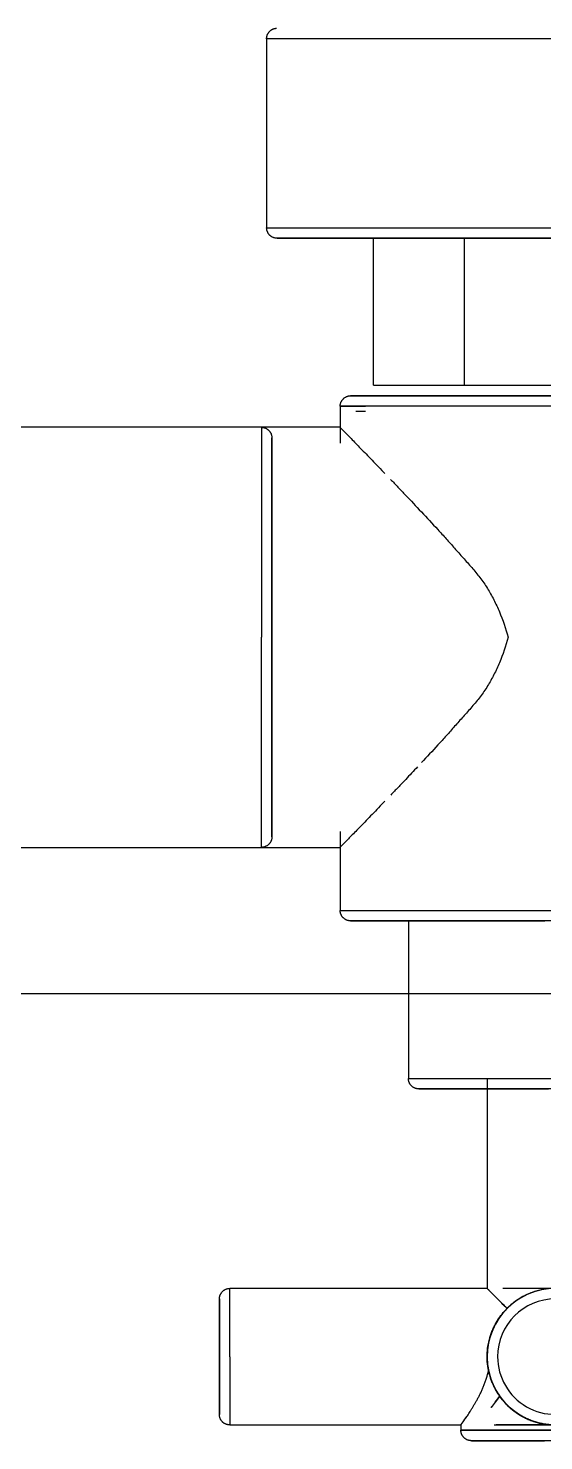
# Model space of a CAD drawing. Header units: millimetres. Extents: x 173236 to 801264, y -94969 to 615039.
# Drawn here: x 643142.3 to 643191.4, y 171518.8 to 171653.3 of the extents above; entities that cross this region are included whole.
import ezdxf

# ---------------------------------------------------------------- set-up
doc = ezdxf.new("R2010")
doc.units = ezdxf.units.MM
doc.header["$MEASUREMENT"] = 0
for name, color, linetype in [('VOX-A-ANNO-GRID-LINE', 254, 'Continuous'), ('VOX-A-ELEV-1-NEAR', 130, 'Continuous'), ('VOX-I- FURN-LAYOUT', 93, 'Continuous')]:
    doc.layers.add(name, color=color, linetype=linetype)

# ---------------------------------------------------------------- blocks, each defined once
blk = doc.blocks.new('dd')
at = {"layer": 'VOX-A-ANNO-GRID-LINE', "transparency": 33554610}
blk.add_line((725773.87, 159771.32), (698032.95, 159771.32), dxfattribs=at)
blk = doc.blocks.new('Shower_columns_15486 - Xref_5A9743C00 - Torture_dwg_K_LINK-1495419-First Floor')
for p, q in [((2.1457, -1.4961), (0.8071, -1.4961)), ((0.8071, -3.0709), (2.1457, -3.0709))]:
    blk.add_line(p, q)
for points, knots in [([(2.1457, -1.4961), (2.1457, -1.4966), (2.15, -1.5014), (2.1654, -1.5163), (2.1832, -1.5343), (2.199, -1.551), (2.2173, -1.5699), (2.2375, -1.5905), (2.2595, -1.613), (2.2832, -1.6377), (2.3014, -1.6568), (2.3115, -1.6673), (2.3129, -1.6688)], [0, 0, 0, 0, 0.0714286, 0.1428571, 0.1785714, 0.2142857, 0.25, 0.2857143, 0.3214286, 0.3571429, 0.3928571, 0.3988353, 0.3988353, 0.3988353, 0.3988353]), ([(2.335, -1.6917), (2.344, -1.701), (2.3624, -1.72), (2.4003, -1.7601), (2.43, -1.7917), (2.4502, -1.8132)], [0.4285714, 0.4285714, 0.4285714, 0.4285714, 0.4642857, 0.5, 0.5714286, 0.5714286, 0.5714286, 0.5714286]), ([(2.4502, -1.8132), (2.4705, -1.8348), (2.5015, -1.8678), (2.538, -1.9081), (2.559, -1.9315), (2.5746, -1.9494), (2.5904, -1.9673), (2.612, -1.9912), (2.6392, -2.0215), (2.6653, -2.053), (2.6845, -2.0794), (2.6979, -2.0999), (2.7102, -2.121), (2.7258, -2.1499), (2.7503, -2.2022), (2.7668, -2.2501), (2.7756, -2.2835)], [0.5714286, 0.5714286, 0.5714286, 0.5714286, 0.6428571, 0.6785714, 0.6964286, 0.7142857, 0.7321429, 0.75, 0.7857143, 0.8214286, 0.8392857, 0.8571429, 0.875, 0.8928571, 0.9285714, 1, 1, 1, 1]), ([(2.7756, -2.2835), (2.7669, -2.3165), (2.7507, -2.3641), (2.7263, -2.4162), (2.7108, -2.445), (2.6986, -2.4661), (2.6852, -2.4866), (2.666, -2.513), (2.6398, -2.5446), (2.6126, -2.575), (2.5909, -2.599), (2.5751, -2.617), (2.5595, -2.6348), (2.5385, -2.6583), (2.502, -2.6986), (2.4709, -2.7317), (2.4507, -2.7532)], [0, 0, 0, 0, 0.0714286, 0.1071429, 0.125, 0.1428571, 0.1607143, 0.1785714, 0.2142857, 0.25, 0.2678571, 0.2857143, 0.3035714, 0.3214286, 0.3571429, 0.4285714, 0.4285714, 0.4285714, 0.4285714]), ([(2.4363, -2.7686), (2.4211, -2.7848), (2.3963, -2.8112), (2.3628, -2.8465), (2.3444, -2.8655), (2.3354, -2.8749)], [0.4456102, 0.4456102, 0.4456102, 0.4456102, 0.5, 0.5357143, 0.5714286, 0.5714286, 0.5714286, 0.5714286]), ([(2.3136, -2.8974), (2.312, -2.8991), (2.3018, -2.9097), (2.2835, -2.9289), (2.2598, -2.9537), (2.2378, -2.9762), (2.2175, -2.9968), (2.1992, -3.0158), (2.1833, -3.0324), (2.1655, -3.0505), (2.1501, -3.0655), (2.1457, -3.0703), (2.1457, -3.0709)], [0.6007011, 0.6007011, 0.6007011, 0.6007011, 0.6071429, 0.6428571, 0.6785714, 0.7142857, 0.75, 0.7857143, 0.8214286, 0.8571429, 0.9285714, 1, 1, 1, 1])]:
    blk.add_open_spline(points, degree=3, knots=knots)
blk = doc.blocks.new('Shower_columns_15486 - Xref_5A9743C00 - Torture_dwg_D_FIXED-1495421-First Floor')
for p, q in [((1.8504, 0.7874), (0.7874, 0.7874)), ((1.8504, 0.7874), (1.8504, 0)), ((1.8898, 0), (1.8898, 0.748)), ((1.8898, 0), (1.8898, -0.748)), ((1.8504, -0.7874), (1.8504, 0)), ((0.3937, -0.7874), (1.8504, -0.7874))]:
    blk.add_line(p, q)
at = {"flags": 128}
for points in [[(1.8504, 0.7874), (1.852, 0.7874), (1.8535, 0.7873), (1.8551, 0.7871), (1.8567, 0.7869), (1.8582, 0.7866), (1.8598, 0.7863), (1.8613, 0.7859), (1.8628, 0.7854), (1.8643, 0.7849), (1.8657, 0.7843), (1.8672, 0.7837), (1.8686, 0.783), (1.87, 0.7822), (1.8713, 0.7814), (1.8726, 0.7805), (1.8739, 0.7796), (1.8751, 0.7786), (1.8764, 0.7776), (1.8775, 0.7766), (1.8786, 0.7755), (1.8797, 0.7743), (1.8807, 0.7731), (1.8817, 0.7719), (1.8826, 0.7706), (1.8835, 0.7693), (1.8843, 0.768), (1.8851, 0.7666), (1.8858, 0.7652), (1.8865, 0.7638), (1.8871, 0.7623), (1.8876, 0.7608), (1.8881, 0.7593), (1.8885, 0.7578), (1.8889, 0.7563), (1.8892, 0.7547), (1.8894, 0.7532), (1.8896, 0.7516), (1.8897, 0.75), (1.8898, 0.7485), (1.8898, 0.748)], [(1.8898, 0), (1.8898, 0.0299), (1.8898, 0.0598), (1.8898, 0.0895), (1.8898, 0.1192), (1.8898, 0.1486), (1.8898, 0.1778), (1.8898, 0.2067), (1.8898, 0.2353), (1.8898, 0.2635), (1.8898, 0.2913), (1.8898, 0.3186), (1.8898, 0.3454), (1.8898, 0.3717), (1.8898, 0.3973), (1.8898, 0.4224), (1.8898, 0.4467), (1.8898, 0.4704), (1.8898, 0.4932), (1.8898, 0.5153), (1.8898, 0.5366), (1.8898, 0.557), (1.8898, 0.5765), (1.8898, 0.5951), (1.8898, 0.6128), (1.8898, 0.6294), (1.8898, 0.6451), (1.8898, 0.6597), (1.8898, 0.6733), (1.8898, 0.6858), (1.8898, 0.6972), (1.8898, 0.7075), (1.8898, 0.7166), (1.8898, 0.7246), (1.8898, 0.7315), (1.8898, 0.7371), (1.8898, 0.7416), (1.8898, 0.745), (1.8898, 0.7471), (1.8898, 0.748)], [(1.8898, 0.748), (1.8898, 0.7474), (1.8898, 0.7456), (1.8898, 0.7427), (1.8898, 0.7385), (1.8898, 0.7331), (1.8898, 0.7266), (1.8898, 0.7189), (1.8898, 0.7101), (1.8898, 0.7001), (1.8898, 0.689), (1.8898, 0.6768), (1.8898, 0.6635), (1.8898, 0.6492), (1.8898, 0.6338), (1.8898, 0.6174), (1.8898, 0.6), (1.8898, 0.5816), (1.8898, 0.5624), (1.8898, 0.5422), (1.8898, 0.5212), (1.8898, 0.4993), (1.8898, 0.4766), (1.8898, 0.4532), (1.8898, 0.429), (1.8898, 0.4042), (1.8898, 0.3787), (1.8898, 0.3526), (1.8898, 0.3259), (1.8898, 0.2987), (1.8898, 0.2711), (1.8898, 0.243), (1.8898, 0.2145), (1.8898, 0.1856), (1.8898, 0.1565), (1.8898, 0.1271), (1.8898, 0.0976), (1.8898, 0.0678), (1.8898, 0.038), (1.8898, 0.0081), (1.8898, 0)], [(1.8898, 0), (1.8898, -0.0299), (1.8898, -0.0598), (1.8898, -0.0895), (1.8898, -0.1192), (1.8898, -0.1486), (1.8898, -0.1778), (1.8898, -0.2067), (1.8898, -0.2353), (1.8898, -0.2635), (1.8898, -0.2913), (1.8898, -0.3186), (1.8898, -0.3454), (1.8898, -0.3717), (1.8898, -0.3973), (1.8898, -0.4224), (1.8898, -0.4467), (1.8898, -0.4704), (1.8898, -0.4932), (1.8898, -0.5153), (1.8898, -0.5366), (1.8898, -0.557), (1.8898, -0.5765), (1.8898, -0.5951), (1.8898, -0.6128), (1.8898, -0.6294), (1.8898, -0.6451), (1.8898, -0.6597), (1.8898, -0.6733), (1.8898, -0.6858), (1.8898, -0.6972), (1.8898, -0.7075), (1.8898, -0.7166), (1.8898, -0.7246), (1.8898, -0.7315), (1.8898, -0.7371), (1.8898, -0.7416), (1.8898, -0.745), (1.8898, -0.7471), (1.8898, -0.748)], [(1.8898, -0.748), (1.8898, -0.7474), (1.8898, -0.7456), (1.8898, -0.7427), (1.8898, -0.7385), (1.8898, -0.7331), (1.8898, -0.7266), (1.8898, -0.7189), (1.8898, -0.7101), (1.8898, -0.7001), (1.8898, -0.689), (1.8898, -0.6768), (1.8898, -0.6635), (1.8898, -0.6492), (1.8898, -0.6338), (1.8898, -0.6174), (1.8898, -0.6), (1.8898, -0.5816), (1.8898, -0.5624), (1.8898, -0.5422), (1.8898, -0.5212), (1.8898, -0.4993), (1.8898, -0.4766), (1.8898, -0.4532), (1.8898, -0.429), (1.8898, -0.4042), (1.8898, -0.3787), (1.8898, -0.3526), (1.8898, -0.3259), (1.8898, -0.2987), (1.8898, -0.2711), (1.8898, -0.243), (1.8898, -0.2145), (1.8898, -0.1856), (1.8898, -0.1565), (1.8898, -0.1271), (1.8898, -0.0976), (1.8898, -0.0678), (1.8898, -0.038), (1.8898, -0.0081), (1.8898, 0)], [(1.8898, -0.748), (1.8897, -0.7496), (1.8896, -0.7512), (1.8895, -0.7527), (1.8893, -0.7543), (1.889, -0.7559), (1.8886, -0.7574), (1.8882, -0.7589), (1.8878, -0.7604), (1.8872, -0.7619), (1.8867, -0.7634), (1.886, -0.7648), (1.8853, -0.7662), (1.8846, -0.7676), (1.8838, -0.7689), (1.8829, -0.7703), (1.882, -0.7715), (1.881, -0.7728), (1.88, -0.774), (1.8789, -0.7752), (1.8778, -0.7763), (1.8767, -0.7773), (1.8755, -0.7784), (1.8742, -0.7794), (1.873, -0.7803), (1.8717, -0.7812), (1.8703, -0.782), (1.8689, -0.7828), (1.8675, -0.7835), (1.8661, -0.7841), (1.8647, -0.7847), (1.8632, -0.7853), (1.8617, -0.7857), (1.8602, -0.7862), (1.8586, -0.7865), (1.8571, -0.7868), (1.8555, -0.7871), (1.854, -0.7872), (1.8524, -0.7874), (1.8508, -0.7874), (1.8504, -0.7874)]]:
    blk.add_lwpolyline(points, dxfattribs=at)
blk = doc.blocks.new('Shower_columns_15486 - Xref_5A9743C00 - Torture_dwg_J_VALVE RIGHT-1495423-First Floor')
for p, q in [((-1.0827, -0.0394), (-1.0827, -0.748)), ((0, -0.0394), (-1.0827, -0.0394)), ((-1.0827, -0.748), (0, -0.748)), ((-0.7052, -0.7874), (-0.9922, -0.7874)), ((0, -0.7874), (-0.9922, -0.7874)), ((-0.6819, -1.3386), (-0.6819, -0.7874)), ((-0.6132, -0.7874), (-0.6819, -0.7874)), ((-0.341, -1.3386), (-0.341, -0.7874)), ((0.3008, -0.7874), (-0.3066, -0.7874)), ((-0.6819, -1.3386), (-0.341, -1.3386)), ((-0.341, -1.3386), (0.341, -1.3386)), ((-0.8071, -1.4173), (-0.8071, -1.5551)), ((-0.8071, -1.4173), (-0.7118, -1.4173)), ((0, -1.4173), (-0.8071, -1.4173)), ((-0.7677, -1.378), (0, -1.378)), ((-0.3383, -1.378), (-0.3937, -1.378)), ((0.3937, -1.378), (-0.3937, -1.378)), ((-0.7115, -1.437), (-0.748, -1.437)), ((-0.7115, -1.437), (-0.748, -1.437)), ((-0.8071, -3.0118), (-0.8071, -3.3071)), ((-0.8071, -3.3071), (0, -3.3071)), ((0, -3.3465), (-0.7677, -3.3465)), ((-0.5512, -3.3465), (-0.5512, -3.937)), ((0.5512, -3.3465), (-0.5512, -3.3465)), ((-0.5512, -3.937), (0, -3.937)), ((-0.2559, -3.937), (-0.2559, -4.7244)), ((0, -3.9764), (-0.5118, -3.9764)), ((-0.2559, -3.9764), (-0.1603, -3.9764)), ((-1.2598, -4.9803), (-1.2598, -4.7638)), ((-1.2598, -4.9803), (-1.2598, -4.7638)), ((-0.2559, -4.7244), (-1.2205, -4.7244)), ((-1.2205, -4.9803), (-1.2205, -4.7244)), ((0, -4.7244), (-0.1969, -4.7244)), ((-1.2598, -5.1678), (-1.2598, -4.9803)), ((-1.2598, -5.1678), (-1.2598, -4.9803)), ((-1.2205, -4.9803), (-1.2205, -5.2362)), ((-1.2205, -5.2362), (-0.3543, -5.2362)), ((-0.3543, -5.2362), (-0.3543, -5.2559)), ((-0.2289, -5.2362), (0, -5.2362)), ((-0.2088, -5.2362), (0, -5.2362)), ((-0.2088, -5.2362), (0, -5.2362)), ((0, -5.2559), (-0.3543, -5.2559)), ((-0.3543, -5.2559), (0, -5.2559)), ((0, -5.2953), (-0.2728, -5.2953)), ((0, -5.2953), (-0.2728, -5.2953))]:
    blk.add_line(p, q)
at = {"flags": 128}
for points in [[(-1.0827, -0.0394), (-1.0826, -0.0378), (-1.0826, -0.0362), (-1.0824, -0.0347), (-1.0822, -0.0331), (-1.0819, -0.0315), (-1.0815, -0.03), (-1.0811, -0.0285), (-1.0807, -0.027), (-1.0802, -0.0255), (-1.0796, -0.024), (-1.0789, -0.0226), (-1.0782, -0.0212), (-1.0775, -0.0198), (-1.0767, -0.0185), (-1.0758, -0.0171), (-1.0749, -0.0159), (-1.0739, -0.0146), (-1.0729, -0.0134), (-1.0718, -0.0122), (-1.0707, -0.0111), (-1.0696, -0.0101), (-1.0684, -0.009), (-1.0672, -0.008), (-1.0659, -0.0071), (-1.0646, -0.0062), (-1.0632, -0.0054), (-1.0619, -0.0046), (-1.0605, -0.0039), (-1.059, -0.0033), (-1.0576, -0.0027), (-1.0561, -0.0021), (-1.0546, -0.0017), (-1.0531, -0.0012), (-1.0515, -0.0009), (-1.05, -0.0006), (-1.0484, -0.0003), (-1.0469, -0.0002), (-1.0453, -0.0001)], [(-1.0433, -0.7874), (-1.0449, -0.7874), (-1.0465, -0.7873), (-1.048, -0.7871), (-1.0496, -0.7869), (-1.0511, -0.7866), (-1.0527, -0.7863), (-1.0542, -0.7859), (-1.0557, -0.7854), (-1.0572, -0.7849), (-1.0586, -0.7843), (-1.0601, -0.7837), (-1.0615, -0.783), (-1.0629, -0.7822), (-1.0642, -0.7814), (-1.0655, -0.7805), (-1.0668, -0.7796), (-1.0681, -0.7786), (-1.0693, -0.7776), (-1.0704, -0.7766), (-1.0715, -0.7755), (-1.0726, -0.7743), (-1.0737, -0.7731), (-1.0746, -0.7719), (-1.0756, -0.7706), (-1.0764, -0.7693), (-1.0773, -0.768), (-1.078, -0.7666), (-1.0787, -0.7652), (-1.0794, -0.7638), (-1.08, -0.7623), (-1.0805, -0.7608), (-1.081, -0.7593), (-1.0814, -0.7578), (-1.0818, -0.7563), (-1.0821, -0.7547), (-1.0823, -0.7532), (-1.0825, -0.7516), (-1.0826, -0.75), (-1.0827, -0.7485), (-1.0827, -0.748)], [(-1.0433, -0.7874), (-1.0425, -0.7874), (-1.04, -0.7874), (-1.0358, -0.7874), (-1.03, -0.7874), (-1.0225, -0.7874), (-1.0134, -0.7874), (-1.0027, -0.7874), (-0.9903, -0.7874), (-0.9764, -0.7874), (-0.9609, -0.7874), (-0.9439, -0.7874), (-0.9254, -0.7874), (-0.9054, -0.7874), (-0.8839, -0.7874), (-0.8611, -0.7874), (-0.8368, -0.7874), (-0.8112, -0.7874), (-0.7844, -0.7874), (-0.7562, -0.7874), (-0.7269, -0.7874), (-0.6964, -0.7874), (-0.6647, -0.7874), (-0.6321, -0.7874), (-0.5984, -0.7874), (-0.5637, -0.7874), (-0.5281, -0.7874), (-0.4917, -0.7874), (-0.4546, -0.7874), (-0.4166, -0.7874), (-0.3781, -0.7874), (-0.3389, -0.7874), (-0.2991, -0.7874), (-0.2589, -0.7874), (-0.2183, -0.7874), (-0.1773, -0.7874), (-0.1361, -0.7874), (-0.0946, -0.7874), (-0.053, -0.7874), (-0.0113, -0.7874)], [(-0.6879, -0.7874), (-0.7188, -0.7874), (-0.7484, -0.7874), (-0.7769, -0.7874), (-0.8041, -0.7874), (-0.8301, -0.7874), (-0.8547, -0.7874), (-0.8779, -0.7874), (-0.8998, -0.7874), (-0.9202, -0.7874), (-0.9391, -0.7874), (-0.9565, -0.7874), (-0.9724, -0.7874), (-0.9867, -0.7874), (-0.9995, -0.7874), (-1.0107, -0.7874), (-1.0202, -0.7874), (-1.0281, -0.7874), (-1.0344, -0.7874), (-1.039, -0.7874), (-1.042, -0.7874), (-1.0432, -0.7874)], [(-0.8071, -1.4173), (-0.8071, -1.4157), (-0.807, -1.4142), (-0.8068, -1.4126), (-0.8066, -1.4111), (-0.8063, -1.4095), (-0.806, -1.408), (-0.8056, -1.4064), (-0.8051, -1.4049), (-0.8046, -1.4035), (-0.804, -1.402), (-0.8033, -1.4006), (-0.8026, -1.3991), (-0.8019, -1.3978), (-0.8011, -1.3964), (-0.8002, -1.3951), (-0.7993, -1.3938), (-0.7983, -1.3926), (-0.7973, -1.3914), (-0.7963, -1.3902), (-0.7951, -1.3891), (-0.794, -1.388), (-0.7928, -1.387), (-0.7916, -1.386), (-0.7903, -1.3851), (-0.789, -1.3842), (-0.7876, -1.3834), (-0.7863, -1.3826), (-0.7849, -1.3819), (-0.7834, -1.3812), (-0.782, -1.3806), (-0.7805, -1.3801), (-0.779, -1.3796), (-0.7775, -1.3792), (-0.776, -1.3788), (-0.7744, -1.3785), (-0.7729, -1.3783), (-0.7713, -1.3781), (-0.7697, -1.378), (-0.7681, -1.378), (-0.7677, -1.378)], [(-0.0307, -1.378), (-0.0614, -1.378), (-0.0919, -1.378), (-0.1223, -1.378), (-0.1525, -1.378), (-0.1825, -1.378), (-0.2122, -1.378), (-0.2415, -1.378), (-0.2704, -1.378), (-0.299, -1.378), (-0.327, -1.378), (-0.3545, -1.378), (-0.3815, -1.378), (-0.4078, -1.378), (-0.4335, -1.378), (-0.4585, -1.378), (-0.4827, -1.378), (-0.5062, -1.378), (-0.5289, -1.378), (-0.5507, -1.378), (-0.5717, -1.378), (-0.5917, -1.378), (-0.6108, -1.378), (-0.6289, -1.378), (-0.646, -1.378), (-0.6621, -1.378), (-0.6771, -1.378), (-0.691, -1.378), (-0.7038, -1.378), (-0.7155, -1.378), (-0.7261, -1.378), (-0.7355, -1.378), (-0.7437, -1.378), (-0.7507, -1.378), (-0.7565, -1.378), (-0.7612, -1.378), (-0.7646, -1.378), (-0.7667, -1.378), (-0.7677, -1.378)], [(-0.7677, -1.378), (-0.7671, -1.378), (-0.7653, -1.378), (-0.7622, -1.378), (-0.7579, -1.378), (-0.7524, -1.378), (-0.7457, -1.378), (-0.7378, -1.378), (-0.7287, -1.378), (-0.7185, -1.378), (-0.7071, -1.378), (-0.6946, -1.378), (-0.681, -1.378), (-0.6662, -1.378), (-0.6505, -1.378), (-0.6336, -1.378), (-0.6158, -1.378), (-0.597, -1.378), (-0.5772, -1.378), (-0.5565, -1.378), (-0.5349, -1.378), (-0.5124, -1.378), (-0.4892, -1.378), (-0.4651, -1.378), (-0.4403, -1.378), (-0.4148, -1.378), (-0.3886, -1.378), (-0.3618, -1.378), (-0.3345, -1.378), (-0.3066, -1.378)], [(-0.7677, -3.3465), (-0.7693, -3.3464), (-0.7709, -3.3463), (-0.7724, -3.3462), (-0.774, -3.346), (-0.7755, -3.3457), (-0.7771, -3.3453), (-0.7786, -3.3449), (-0.7801, -3.3445), (-0.7816, -3.3439), (-0.783, -3.3433), (-0.7845, -3.3427), (-0.7859, -3.342), (-0.7873, -3.3413), (-0.7886, -3.3404), (-0.7899, -3.3396), (-0.7912, -3.3387), (-0.7925, -3.3377), (-0.7937, -3.3367), (-0.7948, -3.3356), (-0.796, -3.3345), (-0.797, -3.3334), (-0.7981, -3.3322), (-0.799, -3.3309), (-0.8, -3.3297), (-0.8008, -3.3284), (-0.8017, -3.327), (-0.8024, -3.3256), (-0.8032, -3.3242), (-0.8038, -3.3228), (-0.8044, -3.3214), (-0.805, -3.3199), (-0.8054, -3.3184), (-0.8059, -3.3169), (-0.8062, -3.3153), (-0.8065, -3.3138), (-0.8068, -3.3122), (-0.8069, -3.3107), (-0.807, -3.3091), (-0.8071, -3.3075), (-0.8071, -3.3071)], [(-0.5289, -3.3465), (-0.5507, -3.3465), (-0.5717, -3.3465), (-0.5917, -3.3465), (-0.6108, -3.3465), (-0.6289, -3.3465), (-0.646, -3.3465), (-0.6621, -3.3465), (-0.6771, -3.3465), (-0.691, -3.3465), (-0.7038, -3.3465), (-0.7155, -3.3465), (-0.7261, -3.3465), (-0.7355, -3.3465), (-0.7437, -3.3465), (-0.7507, -3.3465), (-0.7565, -3.3465), (-0.7612, -3.3465), (-0.7646, -3.3465), (-0.7667, -3.3465), (-0.7677, -3.3465)], [(-0.7677, -3.3465), (-0.7671, -3.3465), (-0.7653, -3.3465), (-0.7622, -3.3465), (-0.7579, -3.3465), (-0.7524, -3.3465), (-0.7457, -3.3465), (-0.7378, -3.3465), (-0.7287, -3.3465), (-0.7185, -3.3465), (-0.7071, -3.3465), (-0.6946, -3.3465), (-0.681, -3.3465), (-0.6662, -3.3465), (-0.6505, -3.3465), (-0.6336, -3.3465), (-0.6158, -3.3465), (-0.597, -3.3465), (-0.5772, -3.3465), (-0.5565, -3.3465), (-0.5349, -3.3465), (-0.5124, -3.3465), (-0.4892, -3.3465), (-0.4651, -3.3465), (-0.4403, -3.3465), (-0.4148, -3.3465), (-0.3886, -3.3465), (-0.3618, -3.3465), (-0.3345, -3.3465), (-0.3066, -3.3465), (-0.2782, -3.3465), (-0.2494, -3.3465), (-0.2201, -3.3465), (-0.1905, -3.3465), (-0.1606, -3.3465), (-0.1305, -3.3465), (-0.1001, -3.3465), (-0.0696, -3.3465), (-0.039, -3.3465)], [(-0.5118, -3.9764), (-0.5134, -3.9763), (-0.515, -3.9763), (-0.5165, -3.9761), (-0.5181, -3.9759), (-0.5196, -3.9756), (-0.5212, -3.9752), (-0.5227, -3.9748), (-0.5242, -3.9744), (-0.5257, -3.9739), (-0.5271, -3.9733), (-0.5286, -3.9726), (-0.53, -3.9719), (-0.5314, -3.9712), (-0.5327, -3.9704), (-0.534, -3.9695), (-0.5353, -3.9686), (-0.5366, -3.9676), (-0.5378, -3.9666), (-0.5389, -3.9655), (-0.5401, -3.9644), (-0.5411, -3.9633), (-0.5422, -3.9621), (-0.5431, -3.9609), (-0.5441, -3.9596), (-0.5449, -3.9583), (-0.5458, -3.9569), (-0.5465, -3.9556), (-0.5472, -3.9542), (-0.5479, -3.9527), (-0.5485, -3.9513), (-0.549, -3.9498), (-0.5495, -3.9483), (-0.5499, -3.9468), (-0.5503, -3.9452), (-0.5506, -3.9437), (-0.5508, -3.9421), (-0.551, -3.9406), (-0.5511, -3.939), (-0.5512, -3.9374), (-0.5512, -3.937)], [(-0.2543, -3.9764), (-0.2719, -3.9764), (-0.289, -3.9764), (-0.3057, -3.9764), (-0.3218, -3.9764), (-0.3375, -3.9764), (-0.3526, -3.9764), (-0.3672, -3.9764), (-0.3811, -3.9764), (-0.3945, -3.9764), (-0.4072, -3.9764), (-0.4193, -3.9764), (-0.4307, -3.9764), (-0.4414, -3.9764), (-0.4514, -3.9764), (-0.4607, -3.9764), (-0.4692, -3.9764), (-0.477, -3.9764), (-0.4841, -3.9764), (-0.4903, -3.9764), (-0.4958, -3.9764), (-0.5005, -3.9764), (-0.5044, -3.9764), (-0.5074, -3.9764), (-0.5097, -3.9764), (-0.5112, -3.9764), (-0.5118, -3.9764)], [(-0.5118, -3.9764), (-0.5114, -3.9764), (-0.5102, -3.9764), (-0.5081, -3.9764), (-0.5053, -3.9764), (-0.5016, -3.9764), (-0.4971, -3.9764), (-0.4919, -3.9764), (-0.4858, -3.9764), (-0.479, -3.9764), (-0.4714, -3.9764), (-0.4631, -3.9764), (-0.454, -3.9764), (-0.4442, -3.9764), (-0.4336, -3.9764), (-0.4224, -3.9764), (-0.4105, -3.9764), (-0.398, -3.9764), (-0.3848, -3.9764), (-0.371, -3.9764), (-0.3566, -3.9764), (-0.3416, -3.9764), (-0.3261, -3.9764), (-0.3101, -3.9764), (-0.2935, -3.9764), (-0.2765, -3.9764), (-0.2591, -3.9764), (-0.2412, -3.9764), (-0.223, -3.9764), (-0.2044, -3.9764), (-0.1855, -3.9764), (-0.1662, -3.9764), (-0.1467, -3.9764), (-0.127, -3.9764), (-0.1071, -3.9764), (-0.087, -3.9764), (-0.0668, -3.9764), (-0.0464, -3.9764), (-0.026, -3.9764)], [(-1.2598, -4.7638), (-1.2598, -4.7622), (-1.2597, -4.7606), (-1.2596, -4.7591), (-1.2593, -4.7575), (-1.2591, -4.756), (-1.2587, -4.7544), (-1.2583, -4.7529), (-1.2578, -4.7514), (-1.2573, -4.7499), (-1.2567, -4.7484), (-1.2561, -4.747), (-1.2554, -4.7456), (-1.2546, -4.7442), (-1.2538, -4.7429), (-1.253, -4.7415), (-1.2521, -4.7403), (-1.2511, -4.739), (-1.2501, -4.7378), (-1.249, -4.7367), (-1.2479, -4.7355), (-1.2468, -4.7345), (-1.2456, -4.7334), (-1.2443, -4.7325), (-1.2431, -4.7315), (-1.2417, -4.7307), (-1.2404, -4.7298), (-1.239, -4.7291), (-1.2376, -4.7283), (-1.2362, -4.7277), (-1.2347, -4.7271), (-1.2333, -4.7265), (-1.2318, -4.7261), (-1.2302, -4.7256), (-1.2287, -4.7253), (-1.2272, -4.725), (-1.2256, -4.7247), (-1.224, -4.7246), (-1.2225, -4.7245), (-1.2209, -4.7244), (-1.2205, -4.7244)], [(-1.2598, -4.9803), (-1.2598, -4.9717), (-1.2598, -4.963), (-1.2598, -4.9544), (-1.2598, -4.9458), (-1.2598, -4.9373), (-1.2598, -4.9288), (-1.2598, -4.9205), (-1.2598, -4.9122), (-1.2598, -4.904), (-1.2598, -4.896), (-1.2598, -4.8881), (-1.2598, -4.8803), (-1.2598, -4.8727), (-1.2598, -4.8653), (-1.2598, -4.858), (-1.2598, -4.851), (-1.2598, -4.8442), (-1.2598, -4.8375), (-1.2598, -4.8311), (-1.2598, -4.825), (-1.2598, -4.8191), (-1.2598, -4.8134), (-1.2598, -4.808), (-1.2598, -4.8029), (-1.2598, -4.7981), (-1.2598, -4.7936), (-1.2598, -4.7893), (-1.2598, -4.7854), (-1.2598, -4.7818), (-1.2598, -4.7785), (-1.2598, -4.7755), (-1.2598, -4.7729), (-1.2598, -4.7706), (-1.2598, -4.7686), (-1.2598, -4.7669), (-1.2598, -4.7656), (-1.2598, -4.7647), (-1.2598, -4.7641), (-1.2598, -4.7638)], [(-1.2598, -4.7638), (-1.2598, -4.764), (-1.2598, -4.7645), (-1.2598, -4.7653), (-1.2598, -4.7665), (-1.2598, -4.7681), (-1.2598, -4.77), (-1.2598, -4.7722), (-1.2598, -4.7748), (-1.2598, -4.7777), (-1.2598, -4.7809), (-1.2598, -4.7844), (-1.2598, -4.7882), (-1.2598, -4.7924), (-1.2598, -4.7969), (-1.2598, -4.8016), (-1.2598, -4.8066), (-1.2598, -4.8119), (-1.2598, -4.8175), (-1.2598, -4.8234), (-1.2598, -4.8295), (-1.2598, -4.8358), (-1.2598, -4.8423), (-1.2598, -4.8491), (-1.2598, -4.8561), (-1.2598, -4.8633), (-1.2598, -4.8707), (-1.2598, -4.8783), (-1.2598, -4.886), (-1.2598, -4.8938), (-1.2598, -4.9019), (-1.2598, -4.91), (-1.2598, -4.9182), (-1.2598, -4.9266), (-1.2598, -4.935), (-1.2598, -4.9435), (-1.2598, -4.9521), (-1.2598, -4.9607), (-1.2598, -4.9693), (-1.2598, -4.978), (-1.2598, -4.9803)], [(-0.038, -4.7273), (-0.0481, -4.729), (-0.0581, -4.7311), (-0.0681, -4.7336), (-0.0779, -4.7365), (-0.0876, -4.7399), (-0.0971, -4.7435), (-0.1065, -4.7476), (-0.1157, -4.7521), (-0.1247, -4.7569), (-0.1336, -4.762), (-0.1422, -4.7676), (-0.1506, -4.7734), (-0.1588, -4.7796), (-0.1667, -4.7861), (-0.1743, -4.7929), (-0.1816, -4.8001), (-0.1887, -4.8075), (-0.1955, -4.8151), (-0.2019, -4.8231), (-0.208, -4.8313), (-0.2138, -4.8397), (-0.2193, -4.8484), (-0.2244, -4.8573), (-0.2291, -4.8663), (-0.2335, -4.8756), (-0.2375, -4.885), (-0.2411, -4.8946), (-0.2444, -4.9043), (-0.2472, -4.9141), (-0.2496, -4.9241), (-0.2517, -4.9341), (-0.2533, -4.9442), (-0.2546, -4.9544), (-0.2554, -4.9646), (-0.2558, -4.9748), (-0.2559, -4.9803)], [(-1.2598, -4.9803), (-1.2598, -4.989), (-1.2598, -4.9976), (-1.2598, -5.0062), (-1.2598, -5.0148), (-1.2598, -5.0233), (-1.2598, -5.0318), (-1.2598, -5.0402), (-1.2598, -5.0484), (-1.2598, -5.0566), (-1.2598, -5.0646), (-1.2598, -5.0725), (-1.2598, -5.0803), (-1.2598, -5.0879), (-1.2598, -5.0953), (-1.2598, -5.1026), (-1.2598, -5.1096), (-1.2598, -5.1165), (-1.2598, -5.1231), (-1.2598, -5.1295), (-1.2598, -5.1356), (-1.2598, -5.1416), (-1.2598, -5.1472), (-1.2598, -5.1526), (-1.2598, -5.1577), (-1.2598, -5.1625), (-1.2598, -5.1671), (-1.2598, -5.1713), (-1.2598, -5.1752), (-1.2598, -5.1788), (-1.2598, -5.1821), (-1.2598, -5.1851), (-1.2598, -5.1878), (-1.2598, -5.1901), (-1.2598, -5.1921), (-1.2598, -5.1937), (-1.2598, -5.195), (-1.2598, -5.196), (-1.2598, -5.1966), (-1.2598, -5.1968)], [(-1.2598, -5.1969), (-1.2598, -5.1967), (-1.2598, -5.1962), (-1.2598, -5.1953), (-1.2598, -5.1941), (-1.2598, -5.1925), (-1.2598, -5.1906), (-1.2598, -5.1884), (-1.2598, -5.1859), (-1.2598, -5.183), (-1.2598, -5.1798), (-1.2598, -5.1762), (-1.2598, -5.1724), (-1.2598, -5.1682), (-1.2598, -5.1638), (-1.2598, -5.159), (-1.2598, -5.154), (-1.2598, -5.1487), (-1.2598, -5.1431), (-1.2598, -5.1373), (-1.2598, -5.1312), (-1.2598, -5.1248), (-1.2598, -5.1183), (-1.2598, -5.1115), (-1.2598, -5.1045), (-1.2598, -5.0973), (-1.2598, -5.0899), (-1.2598, -5.0824), (-1.2598, -5.0747), (-1.2598, -5.0668), (-1.2598, -5.0588), (-1.2598, -5.0506), (-1.2598, -5.0424), (-1.2598, -5.0341), (-1.2598, -5.0256), (-1.2598, -5.0171), (-1.2598, -5.0086), (-1.2598, -4.9999), (-1.2598, -4.9913), (-1.2598, -4.9827), (-1.2598, -4.9803)], [(-0.2559, -4.9803), (-0.2557, -4.9905), (-0.2551, -5.0008), (-0.2541, -5.0109), (-0.2526, -5.0211), (-0.2508, -5.0312), (-0.2486, -5.0411), (-0.2459, -5.051), (-0.2429, -5.0608), (-0.2395, -5.0705), (-0.2357, -5.08), (-0.2315, -5.0893), (-0.227, -5.0985), (-0.2221, -5.1075), (-0.2168, -5.1162), (-0.2112, -5.1248), (-0.2053, -5.1331), (-0.199, -5.1412), (-0.1924, -5.1491), (-0.1855, -5.1566), (-0.1783, -5.1639), (-0.1708, -5.1709), (-0.1631, -5.1776), (-0.155, -5.1839), (-0.1468, -5.19), (-0.1383, -5.1957), (-0.1295, -5.201), (-0.1206, -5.206), (-0.1115, -5.2107), (-0.1022, -5.2149), (-0.0927, -5.2188), (-0.0831, -5.2223), (-0.0734, -5.2255), (-0.0635, -5.2282), (-0.0535, -5.2306), (-0.0435, -5.2325), (-0.0334, -5.234)], [(-1.2205, -5.2362), (-1.222, -5.2362), (-1.2236, -5.2361), (-1.2252, -5.2359), (-1.2267, -5.2357), (-1.2283, -5.2354), (-1.2298, -5.2351), (-1.2314, -5.2347), (-1.2329, -5.2342), (-1.2343, -5.2337), (-1.2358, -5.2331), (-1.2372, -5.2325), (-1.2387, -5.2318), (-1.24, -5.231), (-1.2414, -5.2302), (-1.2427, -5.2293), (-1.244, -5.2284), (-1.2452, -5.2275), (-1.2464, -5.2264), (-1.2476, -5.2254), (-1.2487, -5.2243), (-1.2498, -5.2231), (-1.2508, -5.2219), (-1.2518, -5.2207), (-1.2527, -5.2194), (-1.2536, -5.2181), (-1.2544, -5.2168), (-1.2552, -5.2154), (-1.2559, -5.214), (-1.2566, -5.2126), (-1.2572, -5.2111), (-1.2577, -5.2096), (-1.2582, -5.2081), (-1.2586, -5.2066), (-1.259, -5.2051), (-1.2593, -5.2035), (-1.2595, -5.202), (-1.2597, -5.2004), (-1.2598, -5.1988), (-1.2598, -5.1973), (-1.2598, -5.1969)], [(-0.2215, -5.2362), (-0.1476, -5.2362), (-0.0738, -5.2362), (0, -5.2362)], [(-0.2215, -5.2362), (-0.1476, -5.2362), (-0.0738, -5.2362), (0, -5.2362)], [(0, -5.2362), (-0.0738, -5.2362), (-0.1476, -5.2362), (-0.2215, -5.2362)], [(-0.315, -5.2953), (-0.3165, -5.2952), (-0.3181, -5.2951), (-0.3197, -5.295), (-0.3212, -5.2948), (-0.3228, -5.2945), (-0.3243, -5.2941), (-0.3258, -5.2937), (-0.3273, -5.2933), (-0.3288, -5.2928), (-0.3303, -5.2922), (-0.3317, -5.2915), (-0.3331, -5.2908), (-0.3345, -5.2901), (-0.3359, -5.2893), (-0.3372, -5.2884), (-0.3385, -5.2875), (-0.3397, -5.2865), (-0.3409, -5.2855), (-0.3421, -5.2844), (-0.3432, -5.2833), (-0.3443, -5.2822), (-0.3453, -5.281), (-0.3463, -5.2798), (-0.3472, -5.2785), (-0.3481, -5.2772), (-0.3489, -5.2758), (-0.3497, -5.2745), (-0.3504, -5.2731), (-0.3511, -5.2716), (-0.3517, -5.2702), (-0.3522, -5.2687), (-0.3527, -5.2672), (-0.3531, -5.2657), (-0.3535, -5.2641), (-0.3538, -5.2626), (-0.354, -5.261), (-0.3542, -5.2595), (-0.3543, -5.2579), (-0.3543, -5.2563), (-0.3543, -5.2559)], [(-0.315, -5.2953), (-0.3147, -5.2953), (-0.314, -5.2953), (-0.3127, -5.2953), (-0.3109, -5.2953), (-0.3087, -5.2953), (-0.3059, -5.2953), (-0.3027, -5.2953), (-0.299, -5.2953), (-0.2948, -5.2953), (-0.2901, -5.2953), (-0.285, -5.2953), (-0.2794, -5.2953), (-0.2733, -5.2953), (-0.2669, -5.2953), (-0.2599, -5.2953), (-0.2526, -5.2953), (-0.2449, -5.2953), (-0.2368, -5.2953), (-0.2283, -5.2953), (-0.2194, -5.2953), (-0.2102, -5.2953), (-0.2007, -5.2953), (-0.1908, -5.2953), (-0.1806, -5.2953), (-0.1702, -5.2953), (-0.1594, -5.2953), (-0.1484, -5.2953), (-0.1372, -5.2953), (-0.1258, -5.2953), (-0.1141, -5.2953), (-0.1023, -5.2953), (-0.0903, -5.2953), (-0.0782, -5.2953), (-0.0659, -5.2953), (-0.0535, -5.2953), (-0.0411, -5.2953)], [(-0.0377, -5.2953), (-0.0502, -5.2953), (-0.0626, -5.2953), (-0.0749, -5.2953), (-0.087, -5.2953), (-0.0991, -5.2953), (-0.111, -5.2953), (-0.1227, -5.2953), (-0.1342, -5.2953), (-0.1454, -5.2953), (-0.1565, -5.2953), (-0.1673, -5.2953), (-0.1778, -5.2953), (-0.1881, -5.2953), (-0.198, -5.2953), (-0.2077, -5.2953), (-0.217, -5.2953), (-0.2259, -5.2953), (-0.2345, -5.2953), (-0.2428, -5.2953), (-0.2506, -5.2953), (-0.258, -5.2953), (-0.265, -5.2953), (-0.2716, -5.2953), (-0.2778, -5.2953), (-0.2835, -5.2953), (-0.2888, -5.2953), (-0.2936, -5.2953), (-0.2979, -5.2953), (-0.3017, -5.2953), (-0.3051, -5.2953), (-0.308, -5.2953), (-0.3104, -5.2953), (-0.3123, -5.2953), (-0.3137, -5.2953), (-0.3146, -5.2953), (-0.3149, -5.2953)]]:
    blk.add_lwpolyline(points, dxfattribs=at)
for radius, start, end in [(0.2559, 90.621, 179.224), (0.2559, 90, 180), (0.2165, 90, 180), (0.2559, 180, 270), (0.2559, 181.1114, 270), (0.2165, 180, 0)]:
    blk.add_arc((0, -4.9803), radius, start, end)
for points, knots in [([(-0.181, -4.7994), (-0.1882, -4.7924), (-0.2018, -4.779), (-0.2193, -4.7609), (-0.2321, -4.7481), (-0.2408, -4.7396), (-0.2461, -4.7342), (-0.2501, -4.73), (-0.2542, -4.7258), (-0.2556, -4.7244), (-0.2559, -4.7244)], [0, 0, 0, 0, 0.166667, 0.333333, 0.5, 0.583333, 0.666667, 0.75, 0.833333, 1, 1, 1, 1]), ([(-0.2342, -4.7462), (-0.2358, -4.7445), (-0.2391, -4.7413), (-0.2449, -4.7355), (-0.2529, -4.7274), (-0.2559, -4.7246), (-0.2559, -4.7244)], [0.5, 0.5, 0.5, 0.5, 0.5625, 0.625, 0.75, 1, 1, 1, 1]), ([(0, -4.7244), (-0.0184, -4.7244), (-0.0455, -4.7274), (-0.0795, -4.7366), (-0.0996, -4.7443), (-0.1146, -4.7514), (-0.1292, -4.7591), (-0.153, -4.7741), (-0.1705, -4.7889), (-0.181, -4.7994)], [0, 0, 0, 0, 0.25, 0.375, 0.5, 0.5625, 0.625, 0.75, 1, 1, 1, 1]), ([(-0.2505, -5.0324), (-0.2528, -5.0213), (-0.2559, -4.999), (-0.2563, -4.9655), (-0.2519, -4.932), (-0.245, -4.9052), (-0.2379, -4.8853), (-0.2315, -4.8708), (-0.2243, -4.8571), (-0.2142, -4.8397), (-0.2004, -4.8198), (-0.1877, -4.8058), (-0.181, -4.7994)], [0, 0, 0, 0, 0.125, 0.25, 0.375, 0.5, 0.5625, 0.625, 0.6875, 0.75, 0.875, 1, 1, 1, 1]), ([(-0.3543, -5.2362), (-0.3541, -5.2362), (-0.3517, -5.2325), (-0.3443, -5.2222), (-0.3391, -5.2148), (-0.3349, -5.2085), (-0.3302, -5.2016), (-0.3251, -5.194), (-0.3197, -5.1858), (-0.3142, -5.1769), (-0.3085, -5.1675), (-0.3025, -5.1577), (-0.2964, -5.1473), (-0.2915, -5.1382), (-0.2876, -5.1306), (-0.2836, -5.123), (-0.2786, -5.1131), (-0.2729, -5.1008), (-0.2676, -5.088), (-0.2628, -5.0747), (-0.2568, -5.0564), (-0.2529, -5.0421), (-0.2505, -5.0324)], [0, 0, 0, 0, 0.166667, 0.25, 0.291667, 0.333333, 0.375, 0.416667, 0.458333, 0.5, 0.541667, 0.583333, 0.625, 0.666667, 0.6875, 0.708333, 0.75, 0.791667, 0.833333, 0.875, 0.916667, 1, 1, 1, 1]), ([(-0.2029, -5.1363), (-0.2043, -5.1344), (-0.2071, -5.1306), (-0.2125, -5.123), (-0.2189, -5.1131), (-0.2259, -5.1008), (-0.2323, -5.088), (-0.238, -5.0747), (-0.2447, -5.0564), (-0.2485, -5.0421), (-0.2505, -5.0324)], [0.6666667, 0.6666667, 0.6666667, 0.6666667, 0.6875, 0.7083333, 0.75, 0.7916667, 0.8333333, 0.875, 0.9166667, 1, 1, 1, 1]), ([(-0.2505, -5.0324), (-0.2485, -5.0421), (-0.2447, -5.0565), (-0.238, -5.0748), (-0.2323, -5.0881), (-0.2259, -5.1009), (-0.2188, -5.1132), (-0.2125, -5.1231), (-0.2071, -5.1307), (-0.2042, -5.1345), (-0.2028, -5.1364)], [0, 0, 0, 0, 0.0833333, 0.125, 0.1666667, 0.2083333, 0.25, 0.2916667, 0.3125, 0.3333333, 0.3333333, 0.3333333, 0.3333333]), ([(-0.2408, -5.1708), (-0.2383, -5.1676), (-0.2333, -5.1609), (-0.2227, -5.147), (-0.2145, -5.1359), (-0.2088, -5.1283)], [0.75, 0.75, 0.75, 0.75, 0.8125, 0.875, 1, 1, 1, 1]), ([(0, -5.2362), (-0.0191, -5.2362), (-0.0474, -5.2331), (-0.08, -5.2237), (-0.0984, -5.2167), (-0.1119, -5.2106), (-0.1252, -5.2036), (-0.1428, -5.1931), (-0.1724, -5.1716), (-0.1948, -5.1471), (-0.2088, -5.1283)], [0, 0, 0, 0, 0.25, 0.375, 0.4375, 0.5, 0.5625, 0.625, 0.75, 1, 1, 1, 1]), ([(0, -5.2362), (-0.0191, -5.2362), (-0.0474, -5.2331), (-0.08, -5.2237), (-0.0984, -5.2167), (-0.1119, -5.2106), (-0.1252, -5.2036), (-0.1428, -5.1931), (-0.1724, -5.1716), (-0.1948, -5.1471), (-0.2088, -5.1283)], [-1, -1, -1, -1, -0.75, -0.625, -0.5625, -0.5, -0.4375, -0.375, -0.25, 0, 0, 0, 0]), ([(0, -5.2362), (-0.0111, -5.2362), (-0.033, -5.2348), (-0.0594, -5.2296), (-0.0798, -5.2236), (-0.0946, -5.2183), (-0.1089, -5.2121), (-0.1203, -5.2063), (-0.1291, -5.2013), (-0.1377, -5.1961), (-0.148, -5.1892), (-0.1598, -5.1804), (-0.1672, -5.1741), (-0.1708, -5.1708)], [0, 0, 0, 0, 0.125, 0.25, 0.3125, 0.375, 0.4375, 0.5, 0.53125, 0.5625, 0.625, 0.6875, 0.75, 0.75, 0.75, 0.75]), ([(-0.1708, -5.1709), (-0.1672, -5.1741), (-0.1598, -5.1804), (-0.148, -5.1893), (-0.1356, -5.1975), (-0.1225, -5.2051), (-0.1088, -5.2121), (-0.0945, -5.2183), (-0.0797, -5.2237), (-0.0593, -5.2296), (-0.0329, -5.2348), (-0.011, -5.2362), (0, -5.2362)], [0.25, 0.25, 0.25, 0.25, 0.3125, 0.375, 0.4375, 0.5, 0.5625, 0.625, 0.6875, 0.75, 0.875, 1, 1, 1, 1]), ([(0, -5.2362), (-0.0206, -5.2362), (-0.051, -5.2325), (-0.0845, -5.2222), (-0.1028, -5.2148), (-0.1161, -5.2085), (-0.1288, -5.2016), (-0.1411, -5.194), (-0.1528, -5.1858), (-0.1603, -5.1799), (-0.1639, -5.1768)], [0, 0, 0, 0, 0.1666667, 0.25, 0.2916667, 0.3333333, 0.375, 0.4166667, 0.4583333, 0.5, 0.5, 0.5, 0.5]), ([(-0.1638, -5.1769), (-0.1602, -5.1799), (-0.1527, -5.1858), (-0.141, -5.194), (-0.1287, -5.2016), (-0.116, -5.2086), (-0.1027, -5.2149), (-0.0843, -5.2223), (-0.0509, -5.2325), (-0.0205, -5.2362), (0, -5.2362)], [0.5, 0.5, 0.5, 0.5, 0.5416667, 0.5833333, 0.625, 0.6666667, 0.7083333, 0.75, 0.8333333, 1, 1, 1, 1])]:
    blk.add_open_spline(points, degree=3, knots=knots)
for points in [[(-0.2167, -4.8442), (-0.2114, -4.8357), (-0.2, -4.8198), (-0.1874, -4.8058), (-0.181, -4.7994)], [(-0.181, -4.7994), (-0.1914, -4.7887), (-0.2013, -4.779), (-0.2103, -4.77)], [(-0.2088, -5.1283), (-0.2145, -5.1359), (-0.2255, -5.1507), (-0.2358, -5.1644), (-0.2409, -5.1709)], [(-0.3543, -5.2362), (-0.3543, -5.236), (-0.3507, -5.2314), (-0.3409, -5.2173), (-0.3348, -5.2085)]]:
    blk.add_open_spline(points, degree=3)
blk = doc.blocks.new('Shower_columns_15486 - Xref_5A9743C00 - Torture_dwg-1495417-First Floor')
for name, p in [('Shower_columns_15486 - Xref_5A9743C00 - Torture_dwg_J_VALVE RIGHT-1495423-First Floor', (2.9528, 0)), ('Shower_columns_15486 - Xref_5A9743C00 - Torture_dwg_K_LINK-1495419-First Floor', (0, 0)), ('Shower_columns_15486 - Xref_5A9743C00 - Torture_dwg_D_FIXED-1495421-First Floor', (0, -2.2835))]:
    blk.add_blockref(name, p)
blk = doc.blocks.new('SHOWER')
at = {"layer": 'VOX-I- FURN-LAYOUT', "xscale": 25.4, "yscale": 25.4, "zscale": 25.4, "rotation": 180}
blk.add_blockref('Shower_columns_15486 - Xref_5A9743C00 - Torture_dwg-1495417-First Floor', (1023036.95, 208705.96), dxfattribs=at)
blk = doc.blocks.new('1ST FLOOR FURNITURE')
at = {"rotation": 180}
blk.add_blockref('SHOWER', (1667006.52, 380234.2), dxfattribs=at)

msp = doc.modelspace()

# ---------------------------------------------------------------- block references
at = {"layer": 'VOX-A-ANNO-GRID-LINE'}
msp.add_blockref('dd', (-67950.85, 11790.02), dxfattribs=at)
at = {"layer": 'VOX-A-ELEV-1-NEAR'}
msp.add_blockref('1ST FLOOR FURNITURE', (-852.09, 125.05), dxfattribs=at)

doc.saveas('drawing.dxf')
